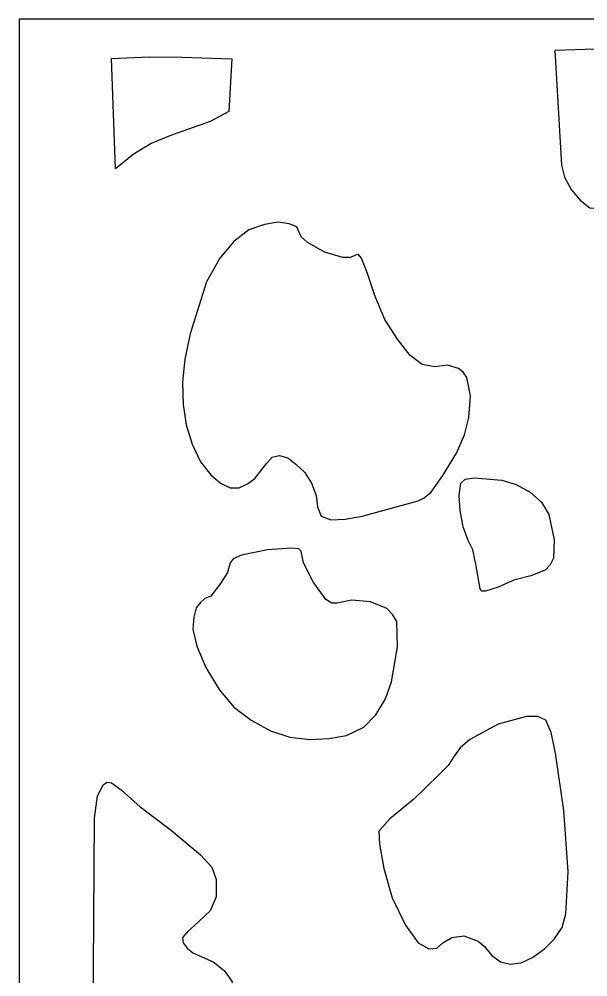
# Model space of a CAD drawing. Header units: centimetres. Extents: x -9.5 to 4.7, y -9.1 to 10.1.
# Drawn here: x -1.749 to 0.048, y 7.094 to 10.119 of the extents above; entities that cross this region are included whole.
import ezdxf

# ---------------------------------------------------------------- set-up
doc = ezdxf.new("R2010")
doc.units = ezdxf.units.CM
doc.header["$MEASUREMENT"] = 0
doc.layers.add('layer 1', color=7, linetype='Continuous')

msp = doc.modelspace()

# ---------------------------------------------------------------- linework, layer by layer
at = {"layer": 'layer 1', "color": 142}
for points, knots in [([(4.65826, -9.10151), (4.65826, -9.10151), (-1.74878, -9.10249), (-1.74878, -9.10249), (-1.74878, -9.10249), (-1.74878, -9.10249), (-1.74878, 10.11864), (-1.74878, 10.11864), (-1.74878, 10.11864), (-1.74878, 10.11864), (4.65826, 10.11864), (4.65826, 10.11864), (4.65826, 10.11864), (4.65826, 10.11864), (4.65826, -9.10151), (4.65826, -9.10151)], [0, 0, 0, 0, 0.2, 0.2, 0.2, 0.2, 0.4, 0.4, 0.4, 0.4, 0.6, 0.6, 0.6, 0.6, 1, 1, 1, 1]), ([(0.65102, 10.04913), (0.65102, 10.04913), (0.66276, 10.0249), (0.66276, 10.0249), (0.66276, 10.0249), (0.66276, 10.0249), (0.66739, 9.99339), (0.66739, 9.99339), (0.66739, 9.99339), (0.66739, 9.99339), (0.66276, 9.95972), (0.66276, 9.95972), (0.66276, 9.95972), (0.66276, 9.95972), (0.65102, 9.92821), (0.65102, 9.92821), (0.65102, 9.92821), (0.65102, 9.92821), (0.61079, 9.87996), (0.61079, 9.87996), (0.61079, 9.87996), (0.61079, 9.87996), (0.57306, 9.83643), (0.57306, 9.83643), (0.57306, 9.83643), (0.57306, 9.83643), (0.5542, 9.79291), (0.5542, 9.79291), (0.5542, 9.79291), (0.5542, 9.79291), (0.54494, 9.74702), (0.54494, 9.74702), (0.54494, 9.74702), (0.54494, 9.74702), (0.52821, 9.70114), (0.52821, 9.70114), (0.52821, 9.70114), (0.52821, 9.70114), (0.50721, 9.65289), (0.50721, 9.65289), (0.50721, 9.65289), (0.50721, 9.65289), (0.45774, 9.6649), (0.45774, 9.6649), (0.45774, 9.6649), (0.45774, 9.6649), (0.41751, 9.6649), (0.41751, 9.6649), (0.41751, 9.6649), (0.41751, 9.6649), (0.38228, 9.6456), (0.38228, 9.6456), (0.38228, 9.6456), (0.38228, 9.6456), (0.33494, 9.61409), (0.33494, 9.61409), (0.33494, 9.61409), (0.33494, 9.61409), (0.2762, 9.5875), (0.2762, 9.5875), (0.2762, 9.5875), (0.2762, 9.5875), (0.20537, 9.56092), (0.20537, 9.56092), (0.20537, 9.56092), (0.20537, 9.56092), (0.14166, 9.53433), (0.14166, 9.53433), (0.14166, 9.53433), (0.14166, 9.53433), (0.09218, 9.51995), (0.09218, 9.51995), (0.09218, 9.51995), (0.09218, 9.51995), (0.05445, 9.52232), (0.05445, 9.52232), (0.05445, 9.52232), (0.05445, 9.52232), (0.02384, 9.54654), (0.02384, 9.54654), (0.02384, 9.54654), (0.02384, 9.54654), (-0.00428, 9.58041), (-0.00428, 9.58041), (-0.00428, 9.58041), (-0.00428, 9.58041), (-0.02564, 9.61901), (-0.02564, 9.61901), (-0.02564, 9.61901), (-0.02564, 9.61901), (-0.03489, 9.65761), (-0.03489, 9.65761), (-0.03489, 9.65761), (-0.03489, 9.65761), (-0.05625, 10.01998), (-0.05625, 10.01998), (-0.05625, 10.01998), (-0.05625, 10.01998), (0.2641, 10.02963), (0.2641, 10.02963), (0.2641, 10.02963), (0.2641, 10.02963), (0.65102, 10.04913), (0.65102, 10.04913)], [0, 0, 0, 0, 0.037037, 0.037037, 0.037037, 0.037037, 0.0740741, 0.0740741, 0.0740741, 0.0740741, 0.1111111, 0.1111111, 0.1111111, 0.1111111, 0.1481481, 0.1481481, 0.1481481, 0.1481481, 0.1851852, 0.1851852, 0.1851852, 0.1851852, 0.2222222, 0.2222222, 0.2222222, 0.2222222, 0.2592593, 0.2592593, 0.2592593, 0.2592593, 0.2962963, 0.2962963, 0.2962963, 0.2962963, 0.3333333, 0.3333333, 0.3333333, 0.3333333, 0.3703704, 0.3703704, 0.3703704, 0.3703704, 0.4074074, 0.4074074, 0.4074074, 0.4074074, 0.4444444, 0.4444444, 0.4444444, 0.4444444, 0.4814815, 0.4814815, 0.4814815, 0.4814815, 0.5185185, 0.5185185, 0.5185185, 0.5185185, 0.5555556, 0.5555556, 0.5555556, 0.5555556, 0.5925926, 0.5925926, 0.5925926, 0.5925926, 0.6296296, 0.6296296, 0.6296296, 0.6296296, 0.6666667, 0.6666667, 0.6666667, 0.6666667, 0.7037037, 0.7037037, 0.7037037, 0.7037037, 0.7407407, 0.7407407, 0.7407407, 0.7407407, 0.7777778, 0.7777778, 0.7777778, 0.7777778, 0.8148148, 0.8148148, 0.8148148, 0.8148148, 0.8518519, 0.8518519, 0.8518519, 0.8518519, 0.8888889, 0.8888889, 0.8888889, 0.8888889, 0.9259259, 0.9259259, 0.9259259, 0.9259259, 1, 1, 1, 1]), ([(-1.45726, 9.99438), (-1.45726, 9.99438), (-1.4448, 9.6456), (-1.4448, 9.6456), (-1.4448, 9.6456), (-1.4448, 9.6456), (-1.3882, 9.69149), (-1.3882, 9.69149), (-1.3882, 9.69149), (-1.3882, 9.69149), (-1.33161, 9.72536), (-1.33161, 9.72536), (-1.33161, 9.72536), (-1.33161, 9.72536), (-1.26789, 9.75195), (-1.26789, 9.75195), (-1.26789, 9.75195), (-1.26789, 9.75195), (-1.14545, 9.79527), (-1.14545, 9.79527), (-1.14545, 9.79527), (-1.14545, 9.79527), (-1.08636, 9.82678), (-1.08636, 9.82678), (-1.08636, 9.82678), (-1.08636, 9.82678), (-1.07675, 9.9928), (-1.07675, 9.9928), (-1.07675, 9.9928), (-1.07675, 9.9928), (-1.23443, 9.99891), (-1.23443, 9.99891), (-1.23443, 9.99891), (-1.23443, 9.99891), (-1.33552, 9.9995), (-1.33552, 9.9995), (-1.33552, 9.9995), (-1.33552, 9.9995), (-1.45726, 9.99438), (-1.45726, 9.99438)], [0, 0, 0, 0, 0.0909091, 0.0909091, 0.0909091, 0.0909091, 0.1818182, 0.1818182, 0.1818182, 0.1818182, 0.2727273, 0.2727273, 0.2727273, 0.2727273, 0.3636364, 0.3636364, 0.3636364, 0.3636364, 0.4545455, 0.4545455, 0.4545455, 0.4545455, 0.5454545, 0.5454545, 0.5454545, 0.5454545, 0.6363636, 0.6363636, 0.6363636, 0.6363636, 0.7272727, 0.7272727, 0.7272727, 0.7272727, 0.8181818, 0.8181818, 0.8181818, 0.8181818, 1, 1, 1, 1]), ([(-0.96605, 8.71586), (-0.96605, 8.71586), (-1.00378, 8.66761), (-1.00378, 8.66761), (-1.00378, 8.66761), (-1.00378, 8.66761), (-1.02763, 8.65067), (-1.02763, 8.65067), (-1.02763, 8.65067), (-1.02763, 8.65067), (-1.05326, 8.63866), (-1.05326, 8.63866), (-1.05326, 8.63866), (-1.05326, 8.63866), (-1.08173, 8.63866), (-1.08173, 8.63866), (-1.08173, 8.63866), (-1.08173, 8.63866), (-1.11234, 8.65303), (-1.11234, 8.65303), (-1.11234, 8.65303), (-1.11234, 8.65303), (-1.14296, 8.67962), (-1.14296, 8.67962), (-1.14296, 8.67962), (-1.14296, 8.67962), (-1.17606, 8.72078), (-1.17606, 8.72078), (-1.17606, 8.72078), (-1.17606, 8.72078), (-1.20204, 8.77632), (-1.20204, 8.77632), (-1.20204, 8.77632), (-1.20204, 8.77632), (-1.22091, 8.83678), (-1.22091, 8.83678), (-1.22091, 8.83678), (-1.22091, 8.83678), (-1.23016, 8.90196), (-1.23016, 8.90196), (-1.23016, 8.90196), (-1.23016, 8.90196), (-1.23265, 8.97207), (-1.23265, 8.97207), (-1.23265, 8.97207), (-1.23265, 8.97207), (-1.22554, 9.04455), (-1.22554, 9.04455), (-1.22554, 9.04455), (-1.22554, 9.04455), (-1.20881, 9.12431), (-1.20881, 9.12431), (-1.20881, 9.12431), (-1.20881, 9.12431), (-1.15719, 9.28855), (-1.15719, 9.28855), (-1.15719, 9.28855), (-1.15719, 9.28855), (-1.11484, 9.36339), (-1.11484, 9.36339), (-1.11484, 9.36339), (-1.11484, 9.36339), (-1.06999, 9.41656), (-1.06999, 9.41656), (-1.06999, 9.41656), (-1.06999, 9.41656), (-1.02265, 9.4528), (-1.02265, 9.4528), (-1.02265, 9.4528), (-1.02265, 9.4528), (-0.97317, 9.46973), (-0.97317, 9.46973), (-0.97317, 9.46973), (-0.97317, 9.46973), (-0.93081, 9.47702), (-0.93081, 9.47702), (-0.93081, 9.47702), (-0.93081, 9.47702), (-0.89557, 9.4721), (-0.89557, 9.4721), (-0.89557, 9.4721), (-0.89557, 9.4721), (-0.87172, 9.46245), (-0.87172, 9.46245), (-0.87172, 9.46245), (-0.87172, 9.46245), (-0.86496, 9.44787), (-0.86496, 9.44787), (-0.86496, 9.44787), (-0.86496, 9.44787), (-0.85784, 9.43113), (-0.85784, 9.43113), (-0.85784, 9.43113), (-0.85784, 9.43113), (-0.83898, 9.4142), (-0.83898, 9.4142), (-0.83898, 9.4142), (-0.83898, 9.4142), (-0.78452, 9.38269), (-0.78452, 9.38269), (-0.78452, 9.38269), (-0.78452, 9.38269), (-0.72579, 9.36575), (-0.72579, 9.36575), (-0.72579, 9.36575), (-0.72579, 9.36575), (-0.70229, 9.36575), (-0.70229, 9.36575), (-0.70229, 9.36575), (-0.70229, 9.36575), (-0.68556, 9.37304), (-0.68556, 9.37304), (-0.68556, 9.37304), (-0.68556, 9.37304), (-0.67631, 9.3754), (-0.67631, 9.3754), (-0.67631, 9.3754), (-0.67631, 9.3754), (-0.6667, 9.36339), (-0.6667, 9.36339), (-0.6667, 9.36339), (-0.6667, 9.36339), (-0.64783, 9.31514), (-0.64783, 9.31514), (-0.64783, 9.31514), (-0.64783, 9.31514), (-0.62434, 9.24266), (-0.62434, 9.24266), (-0.62434, 9.24266), (-0.62434, 9.24266), (-0.59373, 9.17019), (-0.59373, 9.17019), (-0.59373, 9.17019), (-0.59373, 9.17019), (-0.55351, 9.10737), (-0.55351, 9.10737), (-0.55351, 9.10737), (-0.55351, 9.10737), (-0.51364, 9.05656), (-0.51364, 9.05656), (-0.51364, 9.05656), (-0.51364, 9.05656), (-0.47591, 9.02761), (-0.47591, 9.02761), (-0.47591, 9.02761), (-0.47591, 9.02761), (-0.43569, 9.02032), (-0.43569, 9.02032), (-0.43569, 9.02032), (-0.43569, 9.02032), (-0.39582, 9.02525), (-0.39582, 9.02525), (-0.39582, 9.02525), (-0.39582, 9.02525), (-0.36023, 9.0154), (-0.36023, 9.0154), (-0.36023, 9.0154), (-0.36023, 9.0154), (-0.34635, 9.00339), (-0.34635, 9.00339), (-0.34635, 9.00339), (-0.34635, 9.00339), (-0.33424, 8.98645), (-0.33424, 8.98645), (-0.33424, 8.98645), (-0.33424, 8.98645), (-0.3225, 8.92855), (-0.3225, 8.92855), (-0.3225, 8.92855), (-0.3225, 8.92855), (-0.32748, 8.8608), (-0.32748, 8.8608), (-0.32748, 8.8608), (-0.32748, 8.8608), (-0.34136, 8.80527), (-0.34136, 8.80527), (-0.34136, 8.80527), (-0.34136, 8.80527), (-0.36735, 8.74737), (-0.36735, 8.74737), (-0.36735, 8.74737), (-0.36735, 8.74737), (-0.40971, 8.67726), (-0.40971, 8.67726), (-0.40971, 8.67726), (-0.40971, 8.67726), (-0.44744, 8.62408), (-0.44744, 8.62408), (-0.44744, 8.62408), (-0.44744, 8.62408), (-0.46879, 8.60715), (-0.46879, 8.60715), (-0.46879, 8.60715), (-0.46879, 8.60715), (-0.48766, 8.5975), (-0.48766, 8.5975), (-0.48766, 8.5975), (-0.48766, 8.5975), (-0.66456, 8.54925), (-0.66456, 8.54925), (-0.66456, 8.54925), (-0.66456, 8.54925), (-0.71867, 8.5396), (-0.71867, 8.5396), (-0.71867, 8.5396), (-0.71867, 8.5396), (-0.76352, 8.53704), (-0.76352, 8.53704), (-0.76352, 8.53704), (-0.76352, 8.53704), (-0.79413, 8.54925), (-0.79413, 8.54925), (-0.79413, 8.54925), (-0.79413, 8.54925), (-0.80587, 8.5782), (-0.80587, 8.5782), (-0.80587, 8.5782), (-0.80587, 8.5782), (-0.8105, 8.61443), (-0.8105, 8.61443), (-0.8105, 8.61443), (-0.8105, 8.61443), (-0.82474, 8.65303), (-0.82474, 8.65303), (-0.82474, 8.65303), (-0.82474, 8.65303), (-0.8461, 8.68691), (-0.8461, 8.68691), (-0.8461, 8.68691), (-0.8461, 8.68691), (-0.87422, 8.71349), (-0.87422, 8.71349), (-0.87422, 8.71349), (-0.87422, 8.71349), (-0.9002, 8.73279), (-0.9002, 8.73279), (-0.9002, 8.73279), (-0.9002, 8.73279), (-0.92618, 8.74008), (-0.92618, 8.74008), (-0.92618, 8.74008), (-0.92618, 8.74008), (-0.94968, 8.73516), (-0.94968, 8.73516), (-0.94968, 8.73516), (-0.94968, 8.73516), (-0.96605, 8.71586), (-0.96605, 8.71586)], [0, 0, 0, 0, 0.015873, 0.015873, 0.015873, 0.015873, 0.031746, 0.031746, 0.031746, 0.031746, 0.047619, 0.047619, 0.047619, 0.047619, 0.0634921, 0.0634921, 0.0634921, 0.0634921, 0.0793651, 0.0793651, 0.0793651, 0.0793651, 0.0952381, 0.0952381, 0.0952381, 0.0952381, 0.1111111, 0.1111111, 0.1111111, 0.1111111, 0.1269841, 0.1269841, 0.1269841, 0.1269841, 0.1428571, 0.1428571, 0.1428571, 0.1428571, 0.1587302, 0.1587302, 0.1587302, 0.1587302, 0.1746032, 0.1746032, 0.1746032, 0.1746032, 0.1904762, 0.1904762, 0.1904762, 0.1904762, 0.2063492, 0.2063492, 0.2063492, 0.2063492, 0.2222222, 0.2222222, 0.2222222, 0.2222222, 0.2380952, 0.2380952, 0.2380952, 0.2380952, 0.2539683, 0.2539683, 0.2539683, 0.2539683, 0.2698413, 0.2698413, 0.2698413, 0.2698413, 0.2857143, 0.2857143, 0.2857143, 0.2857143, 0.3015873, 0.3015873, 0.3015873, 0.3015873, 0.3174603, 0.3174603, 0.3174603, 0.3174603, 0.3333333, 0.3333333, 0.3333333, 0.3333333, 0.3492063, 0.3492063, 0.3492063, 0.3492063, 0.3650794, 0.3650794, 0.3650794, 0.3650794, 0.3809524, 0.3809524, 0.3809524, 0.3809524, 0.3968254, 0.3968254, 0.3968254, 0.3968254, 0.4126984, 0.4126984, 0.4126984, 0.4126984, 0.4285714, 0.4285714, 0.4285714, 0.4285714, 0.4444444, 0.4444444, 0.4444444, 0.4444444, 0.4603175, 0.4603175, 0.4603175, 0.4603175, 0.4761905, 0.4761905, 0.4761905, 0.4761905, 0.4920635, 0.4920635, 0.4920635, 0.4920635, 0.5079365, 0.5079365, 0.5079365, 0.5079365, 0.5238095, 0.5238095, 0.5238095, 0.5238095, 0.5396825, 0.5396825, 0.5396825, 0.5396825, 0.5555556, 0.5555556, 0.5555556, 0.5555556, 0.5714286, 0.5714286, 0.5714286, 0.5714286, 0.5873016, 0.5873016, 0.5873016, 0.5873016, 0.6031746, 0.6031746, 0.6031746, 0.6031746, 0.6190476, 0.6190476, 0.6190476, 0.6190476, 0.6349206, 0.6349206, 0.6349206, 0.6349206, 0.6507937, 0.6507937, 0.6507937, 0.6507937, 0.6666667, 0.6666667, 0.6666667, 0.6666667, 0.6825397, 0.6825397, 0.6825397, 0.6825397, 0.6984127, 0.6984127, 0.6984127, 0.6984127, 0.7142857, 0.7142857, 0.7142857, 0.7142857, 0.7301587, 0.7301587, 0.7301587, 0.7301587, 0.7460317, 0.7460317, 0.7460317, 0.7460317, 0.7619048, 0.7619048, 0.7619048, 0.7619048, 0.7777778, 0.7777778, 0.7777778, 0.7777778, 0.7936508, 0.7936508, 0.7936508, 0.7936508, 0.8095238, 0.8095238, 0.8095238, 0.8095238, 0.8253968, 0.8253968, 0.8253968, 0.8253968, 0.8412698, 0.8412698, 0.8412698, 0.8412698, 0.8571429, 0.8571429, 0.8571429, 0.8571429, 0.8730159, 0.8730159, 0.8730159, 0.8730159, 0.8888889, 0.8888889, 0.8888889, 0.8888889, 0.9047619, 0.9047619, 0.9047619, 0.9047619, 0.9206349, 0.9206349, 0.9206349, 0.9206349, 0.9365079, 0.9365079, 0.9365079, 0.9365079, 0.952381, 0.952381, 0.952381, 0.952381, 0.968254, 0.968254, 0.968254, 0.968254, 1, 1, 1, 1]), ([(-0.29189, 8.31962), (-0.29189, 8.31962), (-0.28726, 8.31233), (-0.28726, 8.31233), (-0.28726, 8.31233), (-0.28726, 8.31233), (-0.27551, 8.31233), (-0.27551, 8.31233), (-0.27551, 8.31233), (-0.27551, 8.31233), (-0.23529, 8.32454), (-0.23529, 8.32454), (-0.23529, 8.32454), (-0.23529, 8.32454), (-0.18581, 8.3462), (-0.18581, 8.3462), (-0.18581, 8.3462), (-0.18581, 8.3462), (-0.13171, 8.36078), (-0.13171, 8.36078), (-0.13171, 8.36078), (-0.13171, 8.36078), (-0.08686, 8.37771), (-0.08686, 8.37771), (-0.08686, 8.37771), (-0.08686, 8.37771), (-0.07049, 8.39465), (-0.07049, 8.39465), (-0.07049, 8.39465), (-0.07049, 8.39465), (-0.06088, 8.41631), (-0.06088, 8.41631), (-0.06088, 8.41631), (-0.06088, 8.41631), (-0.05874, 8.47421), (-0.05874, 8.47421), (-0.05874, 8.47421), (-0.05874, 8.47421), (-0.07512, 8.55397), (-0.07512, 8.55397), (-0.07512, 8.55397), (-0.07512, 8.55397), (-0.09861, 8.59277), (-0.09861, 8.59277), (-0.09861, 8.59277), (-0.09861, 8.59277), (-0.1342, 8.62408), (-0.1342, 8.62408), (-0.1342, 8.62408), (-0.1342, 8.62408), (-0.1787, 8.64831), (-0.1787, 8.64831), (-0.1787, 8.64831), (-0.1787, 8.64831), (-0.22355, 8.66268), (-0.22355, 8.66268), (-0.22355, 8.66268), (-0.22355, 8.66268), (-0.31075, 8.66997), (-0.31075, 8.66997), (-0.31075, 8.66997), (-0.31075, 8.66997), (-0.33923, 8.66524), (-0.33923, 8.66524), (-0.33923, 8.66524), (-0.33923, 8.66524), (-0.35311, 8.65303), (-0.35311, 8.65303), (-0.35311, 8.65303), (-0.35311, 8.65303), (-0.35809, 8.61443), (-0.35809, 8.61443), (-0.35809, 8.61443), (-0.35809, 8.61443), (-0.3556, 8.56618), (-0.3556, 8.56618), (-0.3556, 8.56618), (-0.3556, 8.56618), (-0.34635, 8.51537), (-0.34635, 8.51537), (-0.34635, 8.51537), (-0.34635, 8.51537), (-0.32962, 8.47185), (-0.32962, 8.47185), (-0.32962, 8.47185), (-0.32962, 8.47185), (-0.31574, 8.4429), (-0.31574, 8.4429), (-0.31574, 8.4429), (-0.31574, 8.4429), (-0.30612, 8.39701), (-0.30612, 8.39701), (-0.30612, 8.39701), (-0.30612, 8.39701), (-0.29189, 8.31962), (-0.29189, 8.31962)], [0, 0, 0, 0, 0.04, 0.04, 0.04, 0.04, 0.08, 0.08, 0.08, 0.08, 0.12, 0.12, 0.12, 0.12, 0.16, 0.16, 0.16, 0.16, 0.2, 0.2, 0.2, 0.2, 0.24, 0.24, 0.24, 0.24, 0.28, 0.28, 0.28, 0.28, 0.32, 0.32, 0.32, 0.32, 0.36, 0.36, 0.36, 0.36, 0.4, 0.4, 0.4, 0.4, 0.44, 0.44, 0.44, 0.44, 0.48, 0.48, 0.48, 0.48, 0.52, 0.52, 0.52, 0.52, 0.56, 0.56, 0.56, 0.56, 0.6, 0.6, 0.6, 0.6, 0.64, 0.64, 0.64, 0.64, 0.68, 0.68, 0.68, 0.68, 0.72, 0.72, 0.72, 0.72, 0.76, 0.76, 0.76, 0.76, 0.8, 0.8, 0.8, 0.8, 0.84, 0.84, 0.84, 0.84, 0.88, 0.88, 0.88, 0.88, 0.92, 0.92, 0.92, 0.92, 1, 1, 1, 1]), ([(-0.85784, 8.43798), (-0.85784, 8.43798), (-0.85072, 8.40174), (-0.85072, 8.40174), (-0.85072, 8.40174), (-0.85072, 8.40174), (-0.82011, 8.34148), (-0.82011, 8.34148), (-0.82011, 8.34148), (-0.82011, 8.34148), (-0.77989, 8.28574), (-0.77989, 8.28574), (-0.77989, 8.28574), (-0.77989, 8.28574), (-0.76102, 8.27373), (-0.76102, 8.27373), (-0.76102, 8.27373), (-0.76102, 8.27373), (-0.74465, 8.27373), (-0.74465, 8.27373), (-0.74465, 8.27373), (-0.74465, 8.27373), (-0.69731, 8.28338), (-0.69731, 8.28338), (-0.69731, 8.28338), (-0.69731, 8.28338), (-0.63858, 8.27865), (-0.63858, 8.27865), (-0.63858, 8.27865), (-0.63858, 8.27865), (-0.58661, 8.25679), (-0.58661, 8.25679), (-0.58661, 8.25679), (-0.58661, 8.25679), (-0.56775, 8.23749), (-0.56775, 8.23749), (-0.56775, 8.23749), (-0.56775, 8.23749), (-0.556, 8.21583), (-0.556, 8.21583), (-0.556, 8.21583), (-0.556, 8.21583), (-0.55351, 8.13607), (-0.55351, 8.13607), (-0.55351, 8.13607), (-0.55351, 8.13607), (-0.57237, 8.025), (-0.57237, 8.025), (-0.57237, 8.025), (-0.57237, 8.025), (-0.59124, 7.97182), (-0.59124, 7.97182), (-0.59124, 7.97182), (-0.59124, 7.97182), (-0.62185, 7.92101), (-0.62185, 7.92101), (-0.62185, 7.92101), (-0.62185, 7.92101), (-0.65958, 7.88242), (-0.65958, 7.88242), (-0.65958, 7.88242), (-0.65958, 7.88242), (-0.71404, 7.85583), (-0.71404, 7.85583), (-0.71404, 7.85583), (-0.71404, 7.85583), (-0.77064, 7.84618), (-0.77064, 7.84618), (-0.77064, 7.84618), (-0.77064, 7.84618), (-0.82937, 7.84362), (-0.82937, 7.84362), (-0.82937, 7.84362), (-0.82937, 7.84362), (-0.89308, 7.8509), (-0.89308, 7.8509), (-0.89308, 7.8509), (-0.89308, 7.8509), (-0.9543, 7.8702), (-0.9543, 7.8702), (-0.9543, 7.8702), (-0.9543, 7.8702), (-1.01553, 7.90408), (-1.01553, 7.90408), (-1.01553, 7.90408), (-1.01553, 7.90408), (-1.06999, 7.94524), (-1.06999, 7.94524), (-1.06999, 7.94524), (-1.06999, 7.94524), (-1.11697, 8.00077), (-1.11697, 8.00077), (-1.11697, 8.00077), (-1.11697, 8.00077), (-1.15933, 8.07088), (-1.15933, 8.07088), (-1.15933, 8.07088), (-1.15933, 8.07088), (-1.1878, 8.13843), (-1.1878, 8.13843), (-1.1878, 8.13843), (-1.1878, 8.13843), (-1.19955, 8.19161), (-1.19955, 8.19161), (-1.19955, 8.19161), (-1.19955, 8.19161), (-1.19706, 8.23021), (-1.19706, 8.23021), (-1.19706, 8.23021), (-1.19706, 8.23021), (-1.18994, 8.25935), (-1.18994, 8.25935), (-1.18994, 8.25935), (-1.18994, 8.25935), (-1.17606, 8.27609), (-1.17606, 8.27609), (-1.17606, 8.27609), (-1.17606, 8.27609), (-1.16182, 8.2883), (-1.16182, 8.2883), (-1.16182, 8.2883), (-1.16182, 8.2883), (-1.14296, 8.29559), (-1.14296, 8.29559), (-1.14296, 8.29559), (-1.14296, 8.29559), (-1.11234, 8.33655), (-1.11234, 8.33655), (-1.11234, 8.33655), (-1.11234, 8.33655), (-1.09099, 8.37043), (-1.09099, 8.37043), (-1.09099, 8.37043), (-1.09099, 8.37043), (-1.08173, 8.40174), (-1.08173, 8.40174), (-1.08173, 8.40174), (-1.08173, 8.40174), (-1.07212, 8.41395), (-1.07212, 8.41395), (-1.07212, 8.41395), (-1.07212, 8.41395), (-1.04614, 8.42596), (-1.04614, 8.42596), (-1.04614, 8.42596), (-1.04614, 8.42596), (-0.96391, 8.4429), (-0.96391, 8.4429), (-0.96391, 8.4429), (-0.96391, 8.4429), (-0.88845, 8.44763), (-0.88845, 8.44763), (-0.88845, 8.44763), (-0.88845, 8.44763), (-0.86496, 8.44526), (-0.86496, 8.44526), (-0.86496, 8.44526), (-0.86496, 8.44526), (-0.85784, 8.43798), (-0.85784, 8.43798)], [0, 0, 0, 0, 0.0243902, 0.0243902, 0.0243902, 0.0243902, 0.0487805, 0.0487805, 0.0487805, 0.0487805, 0.0731707, 0.0731707, 0.0731707, 0.0731707, 0.097561, 0.097561, 0.097561, 0.097561, 0.1219512, 0.1219512, 0.1219512, 0.1219512, 0.1463415, 0.1463415, 0.1463415, 0.1463415, 0.1707317, 0.1707317, 0.1707317, 0.1707317, 0.195122, 0.195122, 0.195122, 0.195122, 0.2195122, 0.2195122, 0.2195122, 0.2195122, 0.2439024, 0.2439024, 0.2439024, 0.2439024, 0.2682927, 0.2682927, 0.2682927, 0.2682927, 0.2926829, 0.2926829, 0.2926829, 0.2926829, 0.3170732, 0.3170732, 0.3170732, 0.3170732, 0.3414634, 0.3414634, 0.3414634, 0.3414634, 0.3658537, 0.3658537, 0.3658537, 0.3658537, 0.3902439, 0.3902439, 0.3902439, 0.3902439, 0.4146341, 0.4146341, 0.4146341, 0.4146341, 0.4390244, 0.4390244, 0.4390244, 0.4390244, 0.4634146, 0.4634146, 0.4634146, 0.4634146, 0.4878049, 0.4878049, 0.4878049, 0.4878049, 0.5121951, 0.5121951, 0.5121951, 0.5121951, 0.5365854, 0.5365854, 0.5365854, 0.5365854, 0.5609756, 0.5609756, 0.5609756, 0.5609756, 0.5853659, 0.5853659, 0.5853659, 0.5853659, 0.6097561, 0.6097561, 0.6097561, 0.6097561, 0.6341463, 0.6341463, 0.6341463, 0.6341463, 0.6585366, 0.6585366, 0.6585366, 0.6585366, 0.6829268, 0.6829268, 0.6829268, 0.6829268, 0.7073171, 0.7073171, 0.7073171, 0.7073171, 0.7317073, 0.7317073, 0.7317073, 0.7317073, 0.7560976, 0.7560976, 0.7560976, 0.7560976, 0.7804878, 0.7804878, 0.7804878, 0.7804878, 0.804878, 0.804878, 0.804878, 0.804878, 0.8292683, 0.8292683, 0.8292683, 0.8292683, 0.8536585, 0.8536585, 0.8536585, 0.8536585, 0.8780488, 0.8780488, 0.8780488, 0.8780488, 0.902439, 0.902439, 0.902439, 0.902439, 0.9268293, 0.9268293, 0.9268293, 0.9268293, 0.9512195, 0.9512195, 0.9512195, 0.9512195, 1, 1, 1, 1]), ([(-0.6126, 7.55372), (-0.6126, 7.55372), (-0.57736, 7.59252), (-0.57736, 7.59252), (-0.57736, 7.59252), (-0.57736, 7.59252), (-0.5019, 7.65515), (-0.5019, 7.65515), (-0.5019, 7.65515), (-0.5019, 7.65515), (-0.42394, 7.73018), (-0.42394, 7.73018), (-0.42394, 7.73018), (-0.42394, 7.73018), (-0.39333, 7.7615), (-0.39333, 7.7615), (-0.39333, 7.7615), (-0.39333, 7.7615), (-0.37447, 7.79064), (-0.37447, 7.79064), (-0.37447, 7.79064), (-0.37447, 7.79064), (-0.3556, 7.81703), (-0.3556, 7.81703), (-0.3556, 7.81703), (-0.3556, 7.81703), (-0.32499, 7.84362), (-0.32499, 7.84362), (-0.32499, 7.84362), (-0.32499, 7.84362), (-0.23529, 7.89206), (-0.23529, 7.89206), (-0.23529, 7.89206), (-0.23529, 7.89206), (-0.14595, 7.91609), (-0.14595, 7.91609), (-0.14595, 7.91609), (-0.14595, 7.91609), (-0.11035, 7.91609), (-0.11035, 7.91609), (-0.11035, 7.91609), (-0.11035, 7.91609), (-0.08473, 7.90408), (-0.08473, 7.90408), (-0.08473, 7.90408), (-0.08473, 7.90408), (-0.068, 7.86548), (-0.068, 7.86548), (-0.068, 7.86548), (-0.068, 7.86548), (-0.05376, 7.80029), (-0.05376, 7.80029), (-0.05376, 7.80029), (-0.05376, 7.80029), (-0.02813, 7.61891), (-0.02813, 7.61891), (-0.02813, 7.61891), (-0.02813, 7.61891), (-0.01389, 7.42572), (-0.01389, 7.42572), (-0.01389, 7.42572), (-0.01389, 7.42572), (-0.02101, 7.29278), (-0.02101, 7.29278), (-0.02101, 7.29278), (-0.02101, 7.29278), (-0.03276, 7.24926), (-0.03276, 7.24926), (-0.03276, 7.24926), (-0.03276, 7.24926), (-0.05874, 7.21302), (-0.05874, 7.21302), (-0.05874, 7.21302), (-0.05874, 7.21302), (-0.08935, 7.18171), (-0.08935, 7.18171), (-0.08935, 7.18171), (-0.08935, 7.18171), (-0.12708, 7.15512), (-0.12708, 7.15512), (-0.12708, 7.15512), (-0.12708, 7.15512), (-0.16232, 7.13819), (-0.16232, 7.13819), (-0.16232, 7.13819), (-0.16232, 7.13819), (-0.19756, 7.13346), (-0.19756, 7.13346), (-0.19756, 7.13346), (-0.19756, 7.13346), (-0.22817, 7.14055), (-0.22817, 7.14055), (-0.22817, 7.14055), (-0.22817, 7.14055), (-0.25665, 7.16241), (-0.25665, 7.16241), (-0.25665, 7.16241), (-0.25665, 7.16241), (-0.27801, 7.189), (-0.27801, 7.189), (-0.27801, 7.189), (-0.27801, 7.189), (-0.29901, 7.20593), (-0.29901, 7.20593), (-0.29901, 7.20593), (-0.29901, 7.20593), (-0.34386, 7.22287), (-0.34386, 7.22287), (-0.34386, 7.22287), (-0.34386, 7.22287), (-0.38159, 7.21795), (-0.38159, 7.21795), (-0.38159, 7.21795), (-0.38159, 7.21795), (-0.40971, 7.20101), (-0.40971, 7.20101), (-0.40971, 7.20101), (-0.40971, 7.20101), (-0.42857, 7.18407), (-0.42857, 7.18407), (-0.42857, 7.18407), (-0.42857, 7.18407), (-0.45455, 7.18171), (-0.45455, 7.18171), (-0.45455, 7.18171), (-0.45455, 7.18171), (-0.48766, 7.20101), (-0.48766, 7.20101), (-0.48766, 7.20101), (-0.48766, 7.20101), (-0.52788, 7.25655), (-0.52788, 7.25655), (-0.52788, 7.25655), (-0.52788, 7.25655), (-0.57024, 7.34359), (-0.57024, 7.34359), (-0.57024, 7.34359), (-0.57024, 7.34359), (-0.59622, 7.43537), (-0.59622, 7.43537), (-0.59622, 7.43537), (-0.59622, 7.43537), (-0.6101, 7.51276), (-0.6101, 7.51276), (-0.6101, 7.51276), (-0.6101, 7.51276), (-0.6126, 7.55372), (-0.6126, 7.55372)], [0, 0, 0, 0, 0.0263158, 0.0263158, 0.0263158, 0.0263158, 0.0526316, 0.0526316, 0.0526316, 0.0526316, 0.0789474, 0.0789474, 0.0789474, 0.0789474, 0.1052632, 0.1052632, 0.1052632, 0.1052632, 0.1315789, 0.1315789, 0.1315789, 0.1315789, 0.1578947, 0.1578947, 0.1578947, 0.1578947, 0.1842105, 0.1842105, 0.1842105, 0.1842105, 0.2105263, 0.2105263, 0.2105263, 0.2105263, 0.2368421, 0.2368421, 0.2368421, 0.2368421, 0.2631579, 0.2631579, 0.2631579, 0.2631579, 0.2894737, 0.2894737, 0.2894737, 0.2894737, 0.3157895, 0.3157895, 0.3157895, 0.3157895, 0.3421053, 0.3421053, 0.3421053, 0.3421053, 0.3684211, 0.3684211, 0.3684211, 0.3684211, 0.3947368, 0.3947368, 0.3947368, 0.3947368, 0.4210526, 0.4210526, 0.4210526, 0.4210526, 0.4473684, 0.4473684, 0.4473684, 0.4473684, 0.4736842, 0.4736842, 0.4736842, 0.4736842, 0.5, 0.5, 0.5, 0.5, 0.5263158, 0.5263158, 0.5263158, 0.5263158, 0.5526316, 0.5526316, 0.5526316, 0.5526316, 0.5789474, 0.5789474, 0.5789474, 0.5789474, 0.6052632, 0.6052632, 0.6052632, 0.6052632, 0.6315789, 0.6315789, 0.6315789, 0.6315789, 0.6578947, 0.6578947, 0.6578947, 0.6578947, 0.6842105, 0.6842105, 0.6842105, 0.6842105, 0.7105263, 0.7105263, 0.7105263, 0.7105263, 0.7368421, 0.7368421, 0.7368421, 0.7368421, 0.7631579, 0.7631579, 0.7631579, 0.7631579, 0.7894737, 0.7894737, 0.7894737, 0.7894737, 0.8157895, 0.8157895, 0.8157895, 0.8157895, 0.8421053, 0.8421053, 0.8421053, 0.8421053, 0.8684211, 0.8684211, 0.8684211, 0.8684211, 0.8947368, 0.8947368, 0.8947368, 0.8947368, 0.9210526, 0.9210526, 0.9210526, 0.9210526, 0.9473684, 0.9473684, 0.9473684, 0.9473684, 1, 1, 1, 1]), ([(-1.47755, 6.65254), (-1.47755, 6.65254), (-1.45868, 6.6551), (-1.45868, 6.6551), (-1.45868, 6.6551), (-1.45868, 6.6551), (-1.43982, 6.64289), (-1.43982, 6.64289), (-1.43982, 6.64289), (-1.43982, 6.64289), (-1.42095, 6.64052), (-1.42095, 6.64052), (-1.42095, 6.64052), (-1.42095, 6.64052), (-1.3882, 6.66947), (-1.3882, 6.66947), (-1.3882, 6.66947), (-1.3882, 6.66947), (-1.36685, 6.68641), (-1.36685, 6.68641), (-1.36685, 6.68641), (-1.36685, 6.68641), (-1.34335, 6.70098), (-1.34335, 6.70098), (-1.34335, 6.70098), (-1.34335, 6.70098), (-1.29139, 6.713), (-1.29139, 6.713), (-1.29139, 6.713), (-1.29139, 6.713), (-1.24903, 6.72028), (-1.24903, 6.72028), (-1.24903, 6.72028), (-1.24903, 6.72028), (-1.23479, 6.72501), (-1.23479, 6.72501), (-1.23479, 6.72501), (-1.23479, 6.72501), (-1.22554, 6.73466), (-1.22554, 6.73466), (-1.22554, 6.73466), (-1.22554, 6.73466), (-1.21842, 6.76617), (-1.21842, 6.76617), (-1.21842, 6.76617), (-1.21842, 6.76617), (-1.21592, 6.80477), (-1.21592, 6.80477), (-1.21592, 6.80477), (-1.21592, 6.80477), (-1.20418, 6.84593), (-1.20418, 6.84593), (-1.20418, 6.84593), (-1.20418, 6.84593), (-1.18994, 6.86759), (-1.18994, 6.86759), (-1.18994, 6.86759), (-1.18994, 6.86759), (-1.17108, 6.88689), (-1.17108, 6.88689), (-1.17108, 6.88689), (-1.17108, 6.88689), (-1.12658, 6.92077), (-1.12658, 6.92077), (-1.12658, 6.92077), (-1.12658, 6.92077), (-1.09348, 6.94972), (-1.09348, 6.94972), (-1.09348, 6.94972), (-1.09348, 6.94972), (-1.07212, 6.98595), (-1.07212, 6.98595), (-1.07212, 6.98595), (-1.07212, 6.98595), (-1.065, 7.03184), (-1.065, 7.03184), (-1.065, 7.03184), (-1.065, 7.03184), (-1.07711, 7.08029), (-1.07711, 7.08029), (-1.07711, 7.08029), (-1.07711, 7.08029), (-1.1006, 7.11396), (-1.1006, 7.11396), (-1.1006, 7.11396), (-1.1006, 7.11396), (-1.13584, 7.14055), (-1.13584, 7.14055), (-1.13584, 7.14055), (-1.13584, 7.14055), (-1.19955, 7.1697), (-1.19955, 7.1697), (-1.19955, 7.1697), (-1.19955, 7.1697), (-1.21842, 7.18407), (-1.21842, 7.18407), (-1.21842, 7.18407), (-1.21842, 7.18407), (-1.23016, 7.20101), (-1.23016, 7.20101), (-1.23016, 7.20101), (-1.23016, 7.20101), (-1.23265, 7.21795), (-1.23265, 7.21795), (-1.23265, 7.21795), (-1.23265, 7.21795), (-1.21842, 7.23488), (-1.21842, 7.23488), (-1.21842, 7.23488), (-1.21842, 7.23488), (-1.18069, 7.26876), (-1.18069, 7.26876), (-1.18069, 7.26876), (-1.18069, 7.26876), (-1.14545, 7.30243), (-1.14545, 7.30243), (-1.14545, 7.30243), (-1.14545, 7.30243), (-1.12658, 7.34596), (-1.12658, 7.34596), (-1.12658, 7.34596), (-1.12658, 7.34596), (-1.12658, 7.40149), (-1.12658, 7.40149), (-1.12658, 7.40149), (-1.12658, 7.40149), (-1.14046, 7.44029), (-1.14046, 7.44029), (-1.14046, 7.44029), (-1.14046, 7.44029), (-1.17606, 7.47889), (-1.17606, 7.47889), (-1.17606, 7.47889), (-1.17606, 7.47889), (-1.26789, 7.55629), (-1.26789, 7.55629), (-1.26789, 7.55629), (-1.26789, 7.55629), (-1.36685, 7.63112), (-1.36685, 7.63112), (-1.36685, 7.63112), (-1.36685, 7.63112), (-1.42593, 7.6843), (-1.42593, 7.6843), (-1.42593, 7.6843), (-1.42593, 7.6843), (-1.45654, 7.70596), (-1.45654, 7.70596), (-1.45654, 7.70596), (-1.45654, 7.70596), (-1.47078, 7.70832), (-1.47078, 7.70832), (-1.47078, 7.70832), (-1.47078, 7.70832), (-1.48253, 7.70123), (-1.48253, 7.70123), (-1.48253, 7.70123), (-1.48253, 7.70123), (-1.50139, 7.665), (-1.50139, 7.665), (-1.50139, 7.665), (-1.50139, 7.665), (-1.51065, 7.59489), (-1.51065, 7.59489), (-1.51065, 7.59489), (-1.51065, 7.59489), (-1.51528, 6.96193), (-1.51528, 6.96193), (-1.51528, 6.96193), (-1.51528, 6.96193), (-1.52026, 6.61158), (-1.52026, 6.61158), (-1.52026, 6.61158), (-1.52026, 6.61158), (-1.51065, 6.62123), (-1.51065, 6.62123), (-1.51065, 6.62123), (-1.51065, 6.62123), (-1.47755, 6.65254), (-1.47755, 6.65254)], [0, 0, 0, 0, 0.0217391, 0.0217391, 0.0217391, 0.0217391, 0.0434783, 0.0434783, 0.0434783, 0.0434783, 0.0652174, 0.0652174, 0.0652174, 0.0652174, 0.0869565, 0.0869565, 0.0869565, 0.0869565, 0.1086957, 0.1086957, 0.1086957, 0.1086957, 0.1304348, 0.1304348, 0.1304348, 0.1304348, 0.1521739, 0.1521739, 0.1521739, 0.1521739, 0.173913, 0.173913, 0.173913, 0.173913, 0.1956522, 0.1956522, 0.1956522, 0.1956522, 0.2173913, 0.2173913, 0.2173913, 0.2173913, 0.2391304, 0.2391304, 0.2391304, 0.2391304, 0.2608696, 0.2608696, 0.2608696, 0.2608696, 0.2826087, 0.2826087, 0.2826087, 0.2826087, 0.3043478, 0.3043478, 0.3043478, 0.3043478, 0.326087, 0.326087, 0.326087, 0.326087, 0.3478261, 0.3478261, 0.3478261, 0.3478261, 0.3695652, 0.3695652, 0.3695652, 0.3695652, 0.3913043, 0.3913043, 0.3913043, 0.3913043, 0.4130435, 0.4130435, 0.4130435, 0.4130435, 0.4347826, 0.4347826, 0.4347826, 0.4347826, 0.4565217, 0.4565217, 0.4565217, 0.4565217, 0.4782609, 0.4782609, 0.4782609, 0.4782609, 0.5, 0.5, 0.5, 0.5, 0.5217391, 0.5217391, 0.5217391, 0.5217391, 0.5434783, 0.5434783, 0.5434783, 0.5434783, 0.5652174, 0.5652174, 0.5652174, 0.5652174, 0.5869565, 0.5869565, 0.5869565, 0.5869565, 0.6086957, 0.6086957, 0.6086957, 0.6086957, 0.6304348, 0.6304348, 0.6304348, 0.6304348, 0.6521739, 0.6521739, 0.6521739, 0.6521739, 0.673913, 0.673913, 0.673913, 0.673913, 0.6956522, 0.6956522, 0.6956522, 0.6956522, 0.7173913, 0.7173913, 0.7173913, 0.7173913, 0.7391304, 0.7391304, 0.7391304, 0.7391304, 0.7608696, 0.7608696, 0.7608696, 0.7608696, 0.7826087, 0.7826087, 0.7826087, 0.7826087, 0.8043478, 0.8043478, 0.8043478, 0.8043478, 0.826087, 0.826087, 0.826087, 0.826087, 0.8478261, 0.8478261, 0.8478261, 0.8478261, 0.8695652, 0.8695652, 0.8695652, 0.8695652, 0.8913043, 0.8913043, 0.8913043, 0.8913043, 0.9130435, 0.9130435, 0.9130435, 0.9130435, 0.9347826, 0.9347826, 0.9347826, 0.9347826, 0.9565217, 0.9565217, 0.9565217, 0.9565217, 1, 1, 1, 1])]:
    msp.add_open_spline(points, degree=3, knots=knots, dxfattribs=at)

doc.saveas('drawing.dxf')
